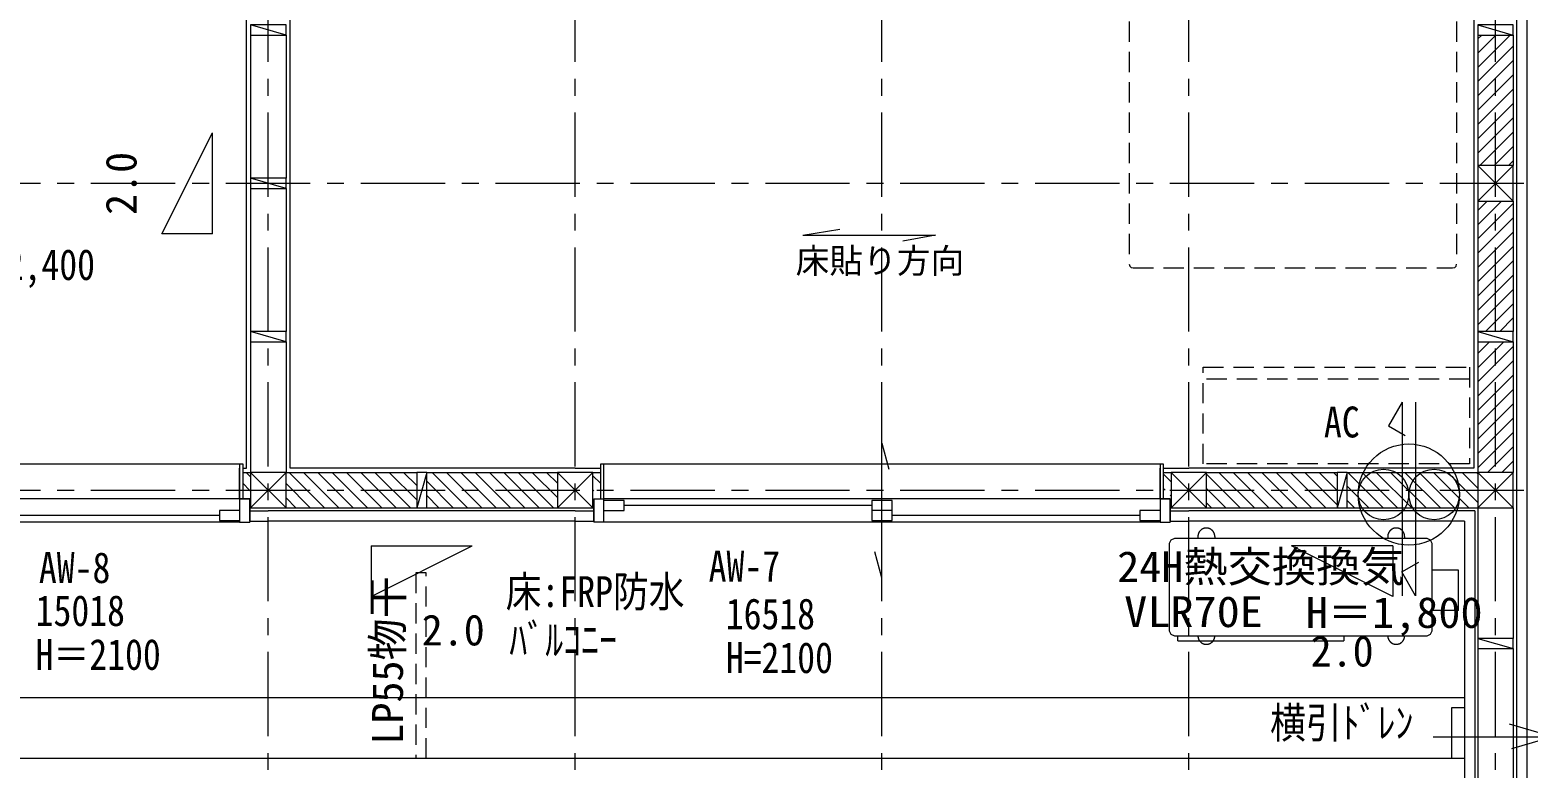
# Model space of a CAD drawing. Units: millimetres at full size, sheet at 1:50. Extents: x -16792 to 54909, y -26252 to 25759.
# Drawn here: x 19584 to 24027, y -3646 to -1456 of the extents above; entities that cross this region are included whole.
import ezdxf
from ezdxf.enums import TextEntityAlignment as Align

# ---------------------------------------------------------------- set-up
doc = ezdxf.new("R2010")
doc.units = ezdxf.units.MM
doc.header["$LTSCALE"] = 50
doc.linetypes.add('CHAIN1', pattern=[8, 5, -1, 1, -1])
doc.linetypes.add('DASHED1', pattern=[1.8, 1.2, -0.6])
for name, color, linetype, lineweight in [('3-1_通り芯・通り番号', 7, 'Continuous', 13), ('3-2_柱(黄)', 4, 'Continuous', 5), ('3-3_仕上線(黄)', 3, 'Continuous', 20), ('3-4_下地・間柱(水色)', 4, 'Continuous', 5), ('3-5_サッシ・室内建具', 7, 'Continuous', 13), ('3-6_住宅設備・造作', 4, 'Continuous', 5), ('3-7_家具点線', 4, 'DASHED1', 5), ('3-8_ハッチング', 1, 'Continuous', 9), ('3-9_建築設備', 5, 'Continuous', 13), ('3-A_文字', 7, 'Continuous', 13), ('3-F_寸法・方位', 7, 'Continuous', 13), ('C-0', 6, 'Continuous', 13)]:
    doc.layers.add(name, color=color, linetype=linetype, lineweight=lineweight)
doc.styles.add('ＭＳ ゴシック', font='')
doc.styles.get('ＭＳ ゴシック').set_extended_font_data('MS Gothic')

msp = doc.modelspace()

# ---------------------------------------------------------------- linework, layer by layer
at = {"layer": '3-1_通り芯・通り番号', "color": 1, "linetype": 'CHAIN1', "lineweight": 9}
for p, q in [((20291.21, -5551.2), (20291.21, 6242.32)), ((21201.21, -5551.2), (21201.21, 6242.32)), ((22111.21, -5551.2), (22111.21, 6242.32)), ((23021.21, -5551.2), (23021.21, 6242.32)), ((23931.21, -5551.2), (23931.21, 6242.32)), ((14565.29, -1911.2), (25889.79, -1911.2)), ((14565.29, -2821.2), (25889.79, -2821.2))]:
    msp.add_line(p, q, dxfattribs=at)
at = {"layer": '3-2_柱(黄)'}
for p, q in [((23983.71, -1858.7), (23878.71, -1963.7)), ((23983.71, -1963.7), (23878.71, -1858.7)), ((20238.71, -2768.7), (20343.71, -2873.7)), ((20343.71, -2768.7), (20238.71, -2873.7)), ((21253.71, -2873.7), (21148.71, -2768.7)), ((21148.71, -2873.7), (21253.71, -2768.7)), ((23073.71, -2873.7), (22968.71, -2768.7)), ((22968.71, -2873.7), (23073.71, -2768.7)), ((23878.71, -2768.7), (23983.71, -2873.7)), ((23983.71, -2768.7), (23878.71, -2873.7))]:
    msp.add_line(p, q, dxfattribs=at)
at = {"layer": '3-2_柱(黄)', "color": 3, "lineweight": 20}
for points in [[(23983.71, -1858.7), (23878.71, -1858.7), (23878.71, -1963.7), (23983.71, -1963.7)], [(20238.71, -2768.7), (20238.71, -2873.7), (20343.71, -2873.7), (20343.71, -2768.7)], [(21253.71, -2873.7), (21253.71, -2768.7), (21148.71, -2768.7), (21148.71, -2873.7)], [(23073.71, -2873.7), (23073.71, -2768.7), (22968.71, -2768.7), (22968.71, -2873.7)], [(23878.71, -2768.7), (23878.71, -2873.7), (23983.71, -2873.7), (23983.71, -2768.7)]]:
    msp.add_lwpolyline(points, close=True, dxfattribs=at)
at = {"layer": '3-3_仕上線(黄)'}
for p, q in [((20226.21, -2756.2), (20226.21, -1001.2)), ((20356.21, -2756.2), (20356.21, -1001.2)), ((23866.21, -1001.2), (23866.21, -1911.2)), ((24023.71, -1001.2), (24023.71, -1911.2)), ((23866.21, -1911.2), (23866.21, -2756.2)), ((24023.71, -1911.2), (24023.71, -2821.2)), ((20216.21, -2756.2), (20226.21, -2756.2)), ((21201.21, -2756.2), (20356.21, -2756.2)), ((21201.21, -2756.2), (21276.21, -2756.2)), ((22946.21, -2756.2), (23021.21, -2756.2)), ((23866.21, -2756.2), (23021.21, -2756.2)), ((24023.71, -2821.2), (24023.71, -3731.2)), ((20236.21, -2913.7), (20291.21, -2913.7)), ((21201.21, -2913.7), (20291.21, -2913.7)), ((21201.21, -2913.7), (21256.21, -2913.7)), ((22966.21, -2913.7), (23021.21, -2913.7)), ((23838.71, -2913.7), (23021.21, -2913.7)), ((23838.71, -2913.7), (23838.71, -3731.2)), ((18563.71, -3616.2), (23838.71, -3616.2))]:
    msp.add_line(p, q, dxfattribs=at)
at = {"layer": '3-4_下地・間柱(水色)'}
for p, q in [((23992.71, -1001.2), (23992.71, -1911.2)), ((20343.71, -1471.2), (20238.71, -1441.2)), ((23878.71, -1441.2), (23983.71, -1471.2)), ((20238.71, -1471.2), (20238.71, -1896.2)), ((20343.71, -1471.2), (20343.71, -1896.2)), ((23878.71, -1471.2), (23878.71, -1858.7)), ((23983.71, -1471.2), (23983.71, -1858.7)), ((20343.71, -1926.2), (20238.71, -1896.2)), ((20238.71, -1926.2), (20238.71, -2351.2)), ((20343.71, -1926.2), (20343.71, -2351.2)), ((23992.71, -1911.2), (23992.71, -2821.2)), ((23878.71, -1963.7), (23878.71, -2351.2)), ((23983.71, -1963.7), (23983.71, -2351.2)), ((20343.71, -2381.2), (20238.71, -2351.2)), ((23878.71, -2351.2), (23983.71, -2381.2)), ((20238.71, -2381.2), (20238.71, -2768.7)), ((20343.71, -2381.2), (20343.71, -2768.7)), ((23878.71, -2381.2), (23878.71, -2768.7)), ((23983.71, -2381.2), (23983.71, -2768.7)), ((20216.21, -2768.7), (20238.71, -2768.7)), ((20343.71, -2768.7), (20731.21, -2768.7)), ((20761.21, -2768.7), (20731.21, -2873.7)), ((20761.21, -2768.7), (21148.71, -2768.7)), ((21253.71, -2768.7), (21276.21, -2768.7)), ((22946.21, -2768.7), (22968.71, -2768.7)), ((23073.71, -2768.7), (23461.21, -2768.7)), ((23491.21, -2768.7), (23461.21, -2873.7)), ((23491.21, -2768.7), (23878.71, -2768.7)), ((23992.71, -2821.2), (23992.71, -3731.2)), ((20236.21, -2873.7), (20238.71, -2873.7)), ((20236.21, -2882.7), (20291.21, -2882.7)), ((21201.21, -2882.7), (20291.21, -2882.7)), ((20343.71, -2873.7), (20731.21, -2873.7)), ((20761.21, -2873.7), (21148.71, -2873.7)), ((21201.21, -2882.7), (21256.21, -2882.7)), ((21253.71, -2873.7), (21256.21, -2873.7)), ((22966.21, -2873.7), (22968.71, -2873.7)), ((22966.21, -2882.7), (23021.21, -2882.7)), ((23869.71, -2882.7), (23021.21, -2882.7)), ((23073.71, -2873.7), (23461.21, -2873.7)), ((23491.21, -2873.7), (23878.71, -2873.7)), ((23869.71, -2882.7), (23869.71, -3731.2)), ((23878.71, -2873.7), (23878.71, -3261.2)), ((23983.71, -2873.7), (23983.71, -3261.2)), ((23878.71, -3261.2), (23983.71, -3291.2)), ((23878.71, -3291.2), (23878.71, -3678.7)), ((23983.71, -3291.2), (23983.71, -3678.7))]:
    msp.add_line(p, q, dxfattribs=at)
for points in [[(20238.71, -1471.2), (20343.71, -1471.2), (20343.71, -1441.2), (20238.71, -1441.2)], [(23983.71, -1441.2), (23878.71, -1441.2), (23878.71, -1471.2), (23983.71, -1471.2)], [(20238.71, -1926.2), (20343.71, -1926.2), (20343.71, -1896.2), (20238.71, -1896.2)], [(20238.71, -2381.2), (20343.71, -2381.2), (20343.71, -2351.2), (20238.71, -2351.2)], [(23983.71, -2351.2), (23878.71, -2351.2), (23878.71, -2381.2), (23983.71, -2381.2)], [(20761.21, -2873.7), (20761.21, -2768.7), (20731.21, -2768.7), (20731.21, -2873.7)], [(23491.21, -2873.7), (23491.21, -2768.7), (23461.21, -2768.7), (23461.21, -2873.7)], [(23983.71, -3261.2), (23878.71, -3261.2), (23878.71, -3291.2), (23983.71, -3291.2)]]:
    msp.add_lwpolyline(points, close=True, dxfattribs=at)
at = {"layer": '3-5_サッシ・室内建具'}
for p, q in [((22111.21, -3081.7), (22111.21, -2681.7)), ((22111.21, -2681.7), (22131.92, -2758.97)), ((20216.21, -2744.2), (18696.21, -2744.2)), ((20206.21, -2744.2), (20206.21, -2916.7)), ((22946.21, -2744.2), (21276.21, -2744.2)), ((21286.21, -2744.2), (21276.21, -2744.2)), ((21276.21, -2744.2), (21276.21, -2846.7)), ((21286.21, -2916.7), (21286.21, -2744.2)), ((22936.21, -2744.2), (22936.21, -2916.7)), ((20206.21, -2846.7), (20206.21, -2756.2)), ((21286.21, -2846.7), (21286.21, -2756.2)), ((22936.21, -2846.7), (22936.21, -2756.2)), ((20206.21, -2846.7), (18706.21, -2846.7)), ((20206.21, -2881.7), (20146.21, -2881.7)), ((20206.21, -2846.7), (20236.21, -2846.7)), ((20236.21, -2846.7), (20236.21, -2916.7)), ((21256.21, -2846.7), (21286.21, -2846.7)), ((21256.21, -2913.7), (21256.21, -2846.7)), ((21256.21, -2846.7), (21286.21, -2846.7)), ((21256.21, -2846.7), (21256.21, -2916.7)), ((22936.21, -2846.7), (21286.21, -2846.7)), ((21346.21, -2851.7), (21286.21, -2851.7)), ((21286.21, -2881.7), (21346.21, -2881.7)), ((21346.21, -2881.7), (21346.21, -2851.7)), ((22081.21, -2866.7), (21346.21, -2866.7)), ((22081.21, -2851.7), (22081.21, -2911.7)), ((22141.21, -2851.7), (22081.21, -2851.7)), ((22141.21, -2881.7), (22081.21, -2881.7)), ((22141.21, -2911.7), (22141.21, -2851.7)), ((22936.21, -2881.7), (22876.21, -2881.7)), ((22936.21, -2846.7), (22966.21, -2846.7)), ((22966.21, -2846.7), (22966.21, -2916.7)), ((20206.21, -2916.7), (18706.21, -2916.7)), ((20146.21, -2896.7), (19486.21, -2896.7)), ((20206.21, -2916.7), (20236.21, -2916.7)), ((20236.21, -2913.7), (20236.21, -2904.7)), ((21256.21, -2913.7), (21256.21, -2904.7)), ((21286.21, -2916.7), (21256.21, -2916.7)), ((22936.21, -2916.7), (21286.21, -2916.7)), ((22081.21, -2911.7), (22141.21, -2911.7)), ((22876.21, -2896.7), (22141.21, -2896.7)), ((22936.21, -2916.7), (22966.21, -2916.7)), ((22966.21, -2913.7), (22966.21, -2904.7)), ((22111.21, -3081.7), (22090.5, -3004.42))]:
    msp.add_line(p, q, dxfattribs=at)
for points in [[(20216.21, -2846.7), (20216.21, -2744.2), (20206.21, -2744.2)], [(22946.21, -2846.7), (22946.21, -2744.2), (22936.21, -2744.2)], [(20146.21, -2881.7), (20146.21, -2911.7), (20206.21, -2911.7)], [(20236.21, -2913.7), (20236.21, -2846.7), (20206.21, -2846.7)], [(22876.21, -2881.7), (22876.21, -2911.7), (22936.21, -2911.7)], [(22966.21, -2913.7), (22966.21, -2846.7), (22936.21, -2846.7)]]:
    msp.add_lwpolyline(points, dxfattribs=at)
at = {"layer": '3-6_住宅設備・造作', "linetype": 'DASHED1'}
for p, q in [((23063.71, -2456.7), (23853.71, -2456.7)), ((23063.71, -2743.7), (23063.71, -2456.7)), ((23853.71, -2456.7), (23853.71, -2743.7)), ((23853.71, -2491.7), (23063.71, -2491.7)), ((23853.71, -2743.7), (23063.71, -2743.7))]:
    msp.add_line(p, q, dxfattribs=at)
at = {"layer": '3-6_住宅設備・造作'}
for p, q in [((22968.31, -2969.69), (22963.31, -2979.69)), ((22978.31, -2964.69), (22968.31, -2969.69)), ((23728.31, -2964.69), (22978.31, -2964.69)), ((23048.32, -2957.97), (23048.31, -2958.69)), ((23048.35, -2957.25), (23048.32, -2957.97)), ((23048.32, -2957.97), (23048.32, -2964.69)), ((23048.4, -2956.53), (23048.35, -2957.25)), ((23048.48, -2955.82), (23048.4, -2956.53)), ((23048.57, -2955.1), (23048.48, -2955.82)), ((23048.68, -2954.39), (23048.57, -2955.1)), ((23048.82, -2953.68), (23048.68, -2954.39)), ((23048.97, -2952.98), (23048.82, -2953.68)), ((23049.15, -2952.28), (23048.97, -2952.98)), ((23049.34, -2951.59), (23049.15, -2952.28)), ((23049.56, -2950.9), (23049.34, -2951.59)), ((23049.79, -2950.22), (23049.56, -2950.9)), ((23050.04, -2949.54), (23049.79, -2950.22)), ((23050.32, -2948.88), (23050.04, -2949.54)), ((23050.61, -2948.22), (23050.32, -2948.88)), ((23050.92, -2947.57), (23050.61, -2948.22)), ((23051.25, -2946.93), (23050.92, -2947.57)), ((23051.6, -2946.3), (23051.25, -2946.93)), ((23051.97, -2945.68), (23051.6, -2946.3)), ((23052.35, -2945.07), (23051.97, -2945.68)), ((23052.75, -2944.47), (23052.35, -2945.07)), ((23053.17, -2943.88), (23052.75, -2944.47)), ((23053.6, -2943.31), (23053.17, -2943.88)), ((23054.06, -2942.75), (23053.6, -2943.31)), ((23054.52, -2942.2), (23054.06, -2942.75)), ((23055.01, -2941.66), (23054.52, -2942.2)), ((23055.51, -2941.14), (23055.01, -2941.66)), ((23056.02, -2940.64), (23055.51, -2941.14)), ((23056.55, -2940.15), (23056.02, -2940.64)), ((23057.09, -2939.67), (23056.55, -2940.15)), ((23057.64, -2939.21), (23057.09, -2939.67)), ((23058.21, -2938.77), (23057.64, -2939.21)), ((23058.79, -2938.34), (23058.21, -2938.77)), ((23059.38, -2937.93), (23058.79, -2938.34)), ((23059.99, -2937.54), (23059.38, -2937.93)), ((23060.6, -2937.16), (23059.99, -2937.54)), ((23061.23, -2936.81), (23060.6, -2937.16)), ((23061.86, -2936.47), (23061.23, -2936.81)), ((23062.51, -2936.15), (23061.86, -2936.47)), ((23063.16, -2935.85), (23062.51, -2936.15)), ((23063.83, -2935.56), (23063.16, -2935.85)), ((23064.5, -2935.3), (23063.83, -2935.56)), ((23065.17, -2935.05), (23064.5, -2935.3)), ((23065.86, -2934.83), (23065.17, -2935.05)), ((23066.55, -2934.63), (23065.86, -2934.83)), ((23067.25, -2934.44), (23066.55, -2934.63)), ((23067.95, -2934.28), (23067.25, -2934.44)), ((23068.65, -2934.13), (23067.95, -2934.28)), ((23069.36, -2934.01), (23068.65, -2934.13)), ((23070.08, -2933.9), (23069.36, -2934.01)), ((23070.79, -2933.82), (23070.08, -2933.9)), ((23071.51, -2933.76), (23070.79, -2933.82)), ((23072.23, -2933.72), (23071.51, -2933.76)), ((23072.95, -2933.7), (23072.23, -2933.72)), ((23073.67, -2933.7), (23072.95, -2933.7)), ((23074.39, -2933.72), (23073.67, -2933.7)), ((23075.11, -2933.76), (23074.39, -2933.72)), ((23075.83, -2933.82), (23075.11, -2933.76)), ((23076.54, -2933.9), (23075.83, -2933.82)), ((23077.26, -2934.01), (23076.54, -2933.9)), ((23077.97, -2934.13), (23077.26, -2934.01)), ((23078.67, -2934.28), (23077.97, -2934.13)), ((23079.37, -2934.44), (23078.67, -2934.28)), ((23080.07, -2934.63), (23079.37, -2934.44)), ((23080.76, -2934.83), (23080.07, -2934.63)), ((23081.45, -2935.05), (23080.76, -2934.83)), ((23082.12, -2935.3), (23081.45, -2935.05)), ((23082.79, -2935.56), (23082.12, -2935.3)), ((23083.46, -2935.85), (23082.79, -2935.56)), ((23084.11, -2936.15), (23083.46, -2935.85)), ((23084.76, -2936.47), (23084.11, -2936.15)), ((23085.39, -2936.81), (23084.76, -2936.47)), ((23086.02, -2937.16), (23085.39, -2936.81)), ((23086.63, -2937.54), (23086.02, -2937.16)), ((23087.24, -2937.93), (23086.63, -2937.54)), ((23087.83, -2938.34), (23087.24, -2937.93)), ((23088.41, -2938.77), (23087.83, -2938.34)), ((23088.98, -2939.21), (23088.41, -2938.77)), ((23089.53, -2939.67), (23088.98, -2939.21)), ((23090.07, -2940.15), (23089.53, -2939.67)), ((23090.6, -2940.64), (23090.07, -2940.15)), ((23091.11, -2941.14), (23090.6, -2940.64)), ((23091.61, -2941.66), (23091.11, -2941.14)), ((23092.1, -2942.2), (23091.61, -2941.66)), ((23092.56, -2942.75), (23092.1, -2942.2)), ((23093.01, -2943.31), (23092.56, -2942.75)), ((23093.45, -2943.88), (23093.01, -2943.31)), ((23093.87, -2944.47), (23093.45, -2943.88)), ((23094.27, -2945.07), (23093.87, -2944.47)), ((23094.65, -2945.68), (23094.27, -2945.07)), ((23095.02, -2946.3), (23094.65, -2945.68)), ((23095.37, -2946.93), (23095.02, -2946.3)), ((23095.7, -2947.57), (23095.37, -2946.93)), ((23096.01, -2948.22), (23095.7, -2947.57)), ((23096.3, -2948.88), (23096.01, -2948.22)), ((23096.58, -2949.54), (23096.3, -2948.88)), ((23096.83, -2950.22), (23096.58, -2949.54)), ((23097.06, -2950.9), (23096.83, -2950.22)), ((23097.28, -2951.59), (23097.06, -2950.9)), ((23097.47, -2952.28), (23097.28, -2951.59)), ((23097.65, -2952.98), (23097.47, -2952.28)), ((23097.8, -2953.68), (23097.65, -2952.98)), ((23097.94, -2954.39), (23097.8, -2953.68)), ((23098.05, -2955.1), (23097.94, -2954.39)), ((23098.14, -2955.82), (23098.05, -2955.1)), ((23098.22, -2956.53), (23098.14, -2955.82)), ((23098.27, -2957.25), (23098.22, -2956.53)), ((23098.3, -2957.97), (23098.27, -2957.25)), ((23098.31, -2958.69), (23098.3, -2957.97)), ((23098.31, -2958.69), (23098.31, -2964.69)), ((23611.32, -2957.97), (23611.31, -2958.69)), ((23611.35, -2957.25), (23611.32, -2957.97)), ((23611.32, -2957.97), (23611.32, -2964.69)), ((23611.4, -2956.53), (23611.35, -2957.25)), ((23611.48, -2955.82), (23611.4, -2956.53)), ((23611.57, -2955.1), (23611.48, -2955.82)), ((23611.68, -2954.39), (23611.57, -2955.1)), ((23611.82, -2953.68), (23611.68, -2954.39)), ((23611.97, -2952.98), (23611.82, -2953.68)), ((23612.15, -2952.28), (23611.97, -2952.98)), ((23612.34, -2951.59), (23612.15, -2952.28)), ((23612.56, -2950.9), (23612.34, -2951.59)), ((23612.79, -2950.22), (23612.56, -2950.9)), ((23613.04, -2949.54), (23612.79, -2950.22)), ((23613.32, -2948.88), (23613.04, -2949.54)), ((23613.61, -2948.22), (23613.32, -2948.88)), ((23613.92, -2947.57), (23613.61, -2948.22)), ((23614.25, -2946.93), (23613.92, -2947.57)), ((23614.6, -2946.3), (23614.25, -2946.93)), ((23614.97, -2945.68), (23614.6, -2946.3)), ((23615.35, -2945.07), (23614.97, -2945.68)), ((23615.75, -2944.47), (23615.35, -2945.07)), ((23616.17, -2943.88), (23615.75, -2944.47)), ((23616.6, -2943.31), (23616.17, -2943.88)), ((23617.06, -2942.75), (23616.6, -2943.31)), ((23617.52, -2942.2), (23617.06, -2942.75)), ((23618.01, -2941.66), (23617.52, -2942.2)), ((23618.51, -2941.14), (23618.01, -2941.66)), ((23619.02, -2940.64), (23618.51, -2941.14)), ((23619.55, -2940.15), (23619.02, -2940.64)), ((23620.09, -2939.67), (23619.55, -2940.15)), ((23620.64, -2939.21), (23620.09, -2939.67)), ((23621.21, -2938.77), (23620.64, -2939.21)), ((23621.79, -2938.34), (23621.21, -2938.77)), ((23622.38, -2937.93), (23621.79, -2938.34)), ((23622.99, -2937.54), (23622.38, -2937.93)), ((23623.6, -2937.16), (23622.99, -2937.54)), ((23624.23, -2936.81), (23623.6, -2937.16)), ((23624.86, -2936.47), (23624.23, -2936.81)), ((23625.51, -2936.15), (23624.86, -2936.47)), ((23626.16, -2935.85), (23625.51, -2936.15)), ((23626.83, -2935.56), (23626.16, -2935.85)), ((23627.5, -2935.3), (23626.83, -2935.56)), ((23628.17, -2935.05), (23627.5, -2935.3)), ((23628.86, -2934.83), (23628.17, -2935.05)), ((23629.55, -2934.63), (23628.86, -2934.83)), ((23630.25, -2934.44), (23629.55, -2934.63)), ((23630.95, -2934.28), (23630.25, -2934.44)), ((23631.65, -2934.13), (23630.95, -2934.28)), ((23632.36, -2934.01), (23631.65, -2934.13)), ((23633.08, -2933.9), (23632.36, -2934.01)), ((23633.79, -2933.82), (23633.08, -2933.9)), ((23634.51, -2933.76), (23633.79, -2933.82)), ((23635.23, -2933.72), (23634.51, -2933.76)), ((23635.95, -2933.7), (23635.23, -2933.72)), ((23636.67, -2933.7), (23635.95, -2933.7)), ((23637.39, -2933.72), (23636.67, -2933.7)), ((23638.11, -2933.76), (23637.39, -2933.72)), ((23638.83, -2933.82), (23638.11, -2933.76)), ((23639.54, -2933.9), (23638.83, -2933.82)), ((23640.26, -2934.01), (23639.54, -2933.9)), ((23640.97, -2934.13), (23640.26, -2934.01)), ((23641.67, -2934.28), (23640.97, -2934.13)), ((23642.37, -2934.44), (23641.67, -2934.28)), ((23643.07, -2934.63), (23642.37, -2934.44)), ((23643.76, -2934.83), (23643.07, -2934.63)), ((23644.45, -2935.05), (23643.76, -2934.83)), ((23645.12, -2935.3), (23644.45, -2935.05)), ((23645.79, -2935.56), (23645.12, -2935.3)), ((23646.46, -2935.85), (23645.79, -2935.56)), ((23647.11, -2936.15), (23646.46, -2935.85)), ((23647.76, -2936.47), (23647.11, -2936.15)), ((23648.39, -2936.81), (23647.76, -2936.47)), ((23649.02, -2937.16), (23648.39, -2936.81)), ((23649.63, -2937.54), (23649.02, -2937.16)), ((23650.24, -2937.93), (23649.63, -2937.54)), ((23650.83, -2938.34), (23650.24, -2937.93)), ((23651.41, -2938.77), (23650.83, -2938.34)), ((23651.98, -2939.21), (23651.41, -2938.77)), ((23652.53, -2939.67), (23651.98, -2939.21)), ((23653.07, -2940.15), (23652.53, -2939.67)), ((23653.6, -2940.64), (23653.07, -2940.15)), ((23654.11, -2941.14), (23653.6, -2940.64)), ((23654.61, -2941.66), (23654.11, -2941.14)), ((23655.1, -2942.2), (23654.61, -2941.66)), ((23655.56, -2942.75), (23655.1, -2942.2)), ((23656.01, -2943.31), (23655.56, -2942.75)), ((23656.45, -2943.88), (23656.01, -2943.31)), ((23656.87, -2944.47), (23656.45, -2943.88)), ((23657.27, -2945.07), (23656.87, -2944.47)), ((23657.65, -2945.68), (23657.27, -2945.07)), ((23658.02, -2946.3), (23657.65, -2945.68)), ((23658.37, -2946.93), (23658.02, -2946.3)), ((23658.7, -2947.57), (23658.37, -2946.93)), ((23659.01, -2948.22), (23658.7, -2947.57)), ((23659.3, -2948.88), (23659.01, -2948.22)), ((23659.58, -2949.54), (23659.3, -2948.88)), ((23659.83, -2950.22), (23659.58, -2949.54)), ((23660.06, -2950.9), (23659.83, -2950.22)), ((23660.28, -2951.59), (23660.06, -2950.9)), ((23660.47, -2952.28), (23660.28, -2951.59)), ((23660.65, -2952.98), (23660.47, -2952.28)), ((23660.8, -2953.68), (23660.65, -2952.98)), ((23660.94, -2954.39), (23660.8, -2953.68)), ((23661.05, -2955.1), (23660.94, -2954.39)), ((23661.14, -2955.82), (23661.05, -2955.1)), ((23661.22, -2956.53), (23661.14, -2955.82)), ((23661.27, -2957.25), (23661.22, -2956.53)), ((23661.3, -2957.97), (23661.27, -2957.25)), ((23661.31, -2958.69), (23661.3, -2957.97)), ((23661.31, -2958.69), (23661.31, -2964.69)), ((23738.31, -2969.69), (23728.31, -2964.69)), ((23743.31, -2979.69), (23738.31, -2969.69)), ((22963.31, -2979.69), (22963.31, -3238.69)), ((23743.31, -3238.69), (23743.31, -2979.69)), ((23821.31, -3058.69), (23743.31, -3058.69)), ((23821.31, -3178.69), (23821.31, -3058.69)), ((23821.31, -3178.69), (23743.31, -3178.69)), ((22963.31, -3238.69), (22968.31, -3248.69)), ((23738.31, -3248.69), (23743.31, -3238.69)), ((22968.31, -3248.69), (22978.31, -3253.69)), ((22978.31, -3253.69), (23728.31, -3253.69)), ((22988.31, -3268.69), (22988.31, -3253.69)), ((22988.31, -3268.69), (23481.31, -3268.69)), ((23048.31, -3253.69), (23048.32, -3254.41)), ((23048.32, -3254.41), (23048.35, -3255.13)), ((23048.35, -3255.13), (23048.4, -3255.85)), ((23048.4, -3255.85), (23048.48, -3256.57)), ((23048.48, -3256.57), (23048.57, -3257.28)), ((23048.57, -3257.28), (23048.68, -3258)), ((23048.68, -3258), (23048.82, -3258.7)), ((23048.82, -3258.7), (23048.97, -3259.41)), ((23048.97, -3259.41), (23049.15, -3260.11)), ((23049.15, -3260.11), (23049.34, -3260.8)), ((23049.34, -3260.8), (23049.56, -3261.49)), ((23049.56, -3261.49), (23049.79, -3262.17)), ((23049.79, -3262.17), (23050.04, -3262.84)), ((23050.04, -3262.84), (23050.32, -3263.51)), ((23050.32, -3263.51), (23050.61, -3264.17)), ((23050.61, -3264.17), (23050.92, -3264.82)), ((23050.92, -3264.82), (23051.25, -3265.46)), ((23051.25, -3265.46), (23051.6, -3266.09)), ((23051.6, -3266.09), (23051.97, -3266.71)), ((23051.97, -3266.71), (23052.35, -3267.32)), ((23052.35, -3267.32), (23052.75, -3267.92)), ((23052.75, -3267.92), (23053.17, -3268.5)), ((23053.17, -3268.5), (23053.6, -3269.08)), ((23053.6, -3269.08), (23054.06, -3269.64)), ((23054.06, -3269.64), (23054.52, -3270.19)), ((23054.52, -3270.19), (23055.01, -3270.72)), ((23055.01, -3270.72), (23055.51, -3271.24)), ((23055.51, -3271.24), (23056.02, -3271.75)), ((23056.02, -3271.75), (23056.55, -3272.24)), ((23056.55, -3272.24), (23057.09, -3272.72)), ((23057.09, -3272.72), (23057.64, -3273.18)), ((23057.64, -3273.18), (23058.21, -3273.62)), ((23058.21, -3273.62), (23058.79, -3274.05)), ((23058.79, -3274.05), (23059.38, -3274.46)), ((23059.38, -3274.46), (23059.99, -3274.85)), ((23059.99, -3274.85), (23060.6, -3275.22)), ((23060.6, -3275.22), (23061.23, -3275.58)), ((23061.23, -3275.58), (23061.86, -3275.92)), ((23061.86, -3275.92), (23062.51, -3276.24)), ((23062.51, -3276.24), (23063.16, -3276.54)), ((23063.16, -3276.54), (23063.83, -3276.83)), ((23063.83, -3276.83), (23064.5, -3277.09)), ((23064.5, -3277.09), (23065.17, -3277.33)), ((23065.17, -3277.33), (23065.86, -3277.56)), ((23065.86, -3277.56), (23066.55, -3277.76)), ((23066.55, -3277.76), (23067.25, -3277.95)), ((23067.25, -3277.95), (23067.95, -3278.11)), ((23067.95, -3278.11), (23068.65, -3278.26)), ((23068.65, -3278.26), (23069.36, -3278.38)), ((23069.36, -3278.38), (23070.08, -3278.48)), ((23070.08, -3278.48), (23070.79, -3278.57)), ((23070.79, -3278.57), (23071.51, -3278.63)), ((23071.51, -3278.63), (23072.23, -3278.67)), ((23072.23, -3278.67), (23072.95, -3278.69)), ((23072.95, -3278.69), (23073.67, -3278.69)), ((23073.67, -3278.69), (23074.39, -3278.67)), ((23074.39, -3278.67), (23075.11, -3278.63)), ((23075.11, -3278.63), (23075.83, -3278.57)), ((23075.83, -3278.57), (23076.54, -3278.48)), ((23076.54, -3278.48), (23077.26, -3278.38)), ((23077.26, -3278.38), (23077.97, -3278.26)), ((23077.97, -3278.26), (23078.67, -3278.11)), ((23078.67, -3278.11), (23079.37, -3277.95)), ((23079.37, -3277.95), (23080.07, -3277.76)), ((23080.07, -3277.76), (23080.76, -3277.56)), ((23080.76, -3277.56), (23081.45, -3277.33)), ((23081.45, -3277.33), (23082.12, -3277.09)), ((23082.12, -3277.09), (23082.79, -3276.83)), ((23082.79, -3276.83), (23083.46, -3276.54)), ((23083.46, -3276.54), (23084.11, -3276.24)), ((23084.11, -3276.24), (23084.76, -3275.92)), ((23084.76, -3275.92), (23085.39, -3275.58)), ((23085.39, -3275.58), (23086.02, -3275.22)), ((23086.02, -3275.22), (23086.63, -3274.85)), ((23086.63, -3274.85), (23087.24, -3274.46)), ((23087.24, -3274.46), (23087.83, -3274.05)), ((23087.83, -3274.05), (23088.41, -3273.62)), ((23088.41, -3273.62), (23088.98, -3273.18)), ((23088.98, -3273.18), (23089.53, -3272.72)), ((23089.53, -3272.72), (23090.07, -3272.24)), ((23090.07, -3272.24), (23090.6, -3271.75)), ((23090.6, -3271.75), (23091.11, -3271.24)), ((23091.11, -3271.24), (23091.61, -3270.72)), ((23091.61, -3270.72), (23092.1, -3270.19)), ((23092.1, -3270.19), (23092.56, -3269.64)), ((23092.56, -3269.64), (23093.01, -3269.08)), ((23093.01, -3269.08), (23093.45, -3268.5)), ((23093.45, -3268.5), (23093.87, -3267.92)), ((23093.87, -3267.92), (23094.27, -3267.32)), ((23094.27, -3267.32), (23094.65, -3266.71)), ((23094.65, -3266.71), (23095.02, -3266.09)), ((23095.02, -3266.09), (23095.37, -3265.46)), ((23095.37, -3265.46), (23095.7, -3264.82)), ((23095.7, -3264.82), (23096.01, -3264.17)), ((23096.01, -3264.17), (23096.3, -3263.51)), ((23096.3, -3263.51), (23096.58, -3262.84)), ((23096.58, -3262.84), (23096.83, -3262.17)), ((23096.83, -3262.17), (23097.06, -3261.49)), ((23097.06, -3261.49), (23097.28, -3260.8)), ((23097.28, -3260.8), (23097.47, -3260.11)), ((23097.47, -3260.11), (23097.65, -3259.41)), ((23097.65, -3259.41), (23097.8, -3258.7)), ((23097.8, -3258.7), (23097.94, -3258)), ((23097.94, -3258), (23098.05, -3257.28)), ((23098.05, -3257.28), (23098.14, -3256.57)), ((23098.14, -3256.57), (23098.22, -3255.85)), ((23098.22, -3255.85), (23098.27, -3255.13)), ((23098.27, -3255.13), (23098.3, -3254.41)), ((23098.3, -3254.41), (23098.31, -3253.69)), ((23481.31, -3253.69), (23481.31, -3268.69)), ((23611.31, -3253.69), (23611.32, -3254.41)), ((23611.32, -3254.41), (23611.35, -3255.13)), ((23611.35, -3255.13), (23611.4, -3255.85)), ((23611.4, -3255.85), (23611.48, -3256.57)), ((23611.48, -3256.57), (23611.57, -3257.28)), ((23611.57, -3257.28), (23611.68, -3258)), ((23611.68, -3258), (23611.82, -3258.7)), ((23611.82, -3258.7), (23611.97, -3259.41)), ((23611.97, -3259.41), (23612.15, -3260.11)), ((23612.15, -3260.11), (23612.34, -3260.8)), ((23612.34, -3260.8), (23612.56, -3261.49)), ((23612.56, -3261.49), (23612.79, -3262.17)), ((23612.79, -3262.17), (23613.04, -3262.84)), ((23613.04, -3262.84), (23613.32, -3263.51)), ((23613.32, -3263.51), (23613.61, -3264.17)), ((23613.61, -3264.17), (23613.92, -3264.82)), ((23613.92, -3264.82), (23614.25, -3265.46)), ((23614.25, -3265.46), (23614.6, -3266.09)), ((23614.6, -3266.09), (23614.97, -3266.71)), ((23614.97, -3266.71), (23615.35, -3267.32)), ((23615.35, -3267.32), (23615.75, -3267.92)), ((23615.75, -3267.92), (23616.17, -3268.5)), ((23616.17, -3268.5), (23616.6, -3269.08)), ((23616.6, -3269.08), (23617.06, -3269.64)), ((23617.06, -3269.64), (23617.52, -3270.19)), ((23617.52, -3270.19), (23618.01, -3270.72)), ((23618.01, -3270.72), (23618.51, -3271.24)), ((23618.51, -3271.24), (23619.02, -3271.75)), ((23619.02, -3271.75), (23619.55, -3272.24)), ((23619.55, -3272.24), (23620.09, -3272.72)), ((23620.09, -3272.72), (23620.64, -3273.18)), ((23620.64, -3273.18), (23621.21, -3273.62)), ((23621.21, -3273.62), (23621.79, -3274.05)), ((23621.79, -3274.05), (23622.38, -3274.46)), ((23622.38, -3274.46), (23622.99, -3274.85)), ((23622.99, -3274.85), (23623.6, -3275.22)), ((23623.6, -3275.22), (23624.23, -3275.58)), ((23624.23, -3275.58), (23624.86, -3275.92)), ((23624.86, -3275.92), (23625.51, -3276.24)), ((23625.51, -3276.24), (23626.16, -3276.54)), ((23626.16, -3276.54), (23626.83, -3276.83)), ((23626.83, -3276.83), (23627.5, -3277.09)), ((23627.5, -3277.09), (23628.17, -3277.33)), ((23628.17, -3277.33), (23628.86, -3277.56)), ((23628.86, -3277.56), (23629.55, -3277.76)), ((23629.55, -3277.76), (23630.25, -3277.95)), ((23630.25, -3277.95), (23630.95, -3278.11)), ((23630.95, -3278.11), (23631.65, -3278.26)), ((23631.65, -3278.26), (23632.36, -3278.38)), ((23632.36, -3278.38), (23633.08, -3278.48)), ((23633.08, -3278.48), (23633.79, -3278.57)), ((23633.79, -3278.57), (23634.51, -3278.63)), ((23634.51, -3278.63), (23635.23, -3278.67)), ((23635.23, -3278.67), (23635.95, -3278.69)), ((23635.95, -3278.69), (23636.67, -3278.69)), ((23636.67, -3278.69), (23637.39, -3278.67)), ((23637.39, -3278.67), (23638.11, -3278.63)), ((23638.11, -3278.63), (23638.83, -3278.57)), ((23638.83, -3278.57), (23639.54, -3278.48)), ((23639.54, -3278.48), (23640.26, -3278.38)), ((23640.26, -3278.38), (23640.97, -3278.26)), ((23640.97, -3278.26), (23641.67, -3278.11)), ((23641.67, -3278.11), (23642.37, -3277.95)), ((23642.37, -3277.95), (23643.07, -3277.76)), ((23643.07, -3277.76), (23643.76, -3277.56)), ((23643.76, -3277.56), (23644.45, -3277.33)), ((23644.45, -3277.33), (23645.12, -3277.09)), ((23645.12, -3277.09), (23645.79, -3276.83)), ((23645.79, -3276.83), (23646.46, -3276.54)), ((23646.46, -3276.54), (23647.11, -3276.24)), ((23647.11, -3276.24), (23647.76, -3275.92)), ((23647.76, -3275.92), (23648.39, -3275.58)), ((23648.39, -3275.58), (23649.02, -3275.22)), ((23649.02, -3275.22), (23649.63, -3274.85)), ((23649.63, -3274.85), (23650.24, -3274.46)), ((23650.24, -3274.46), (23650.83, -3274.05)), ((23650.83, -3274.05), (23651.41, -3273.62)), ((23651.41, -3273.62), (23651.98, -3273.18)), ((23651.98, -3273.18), (23652.53, -3272.72)), ((23652.53, -3272.72), (23653.07, -3272.24)), ((23653.07, -3272.24), (23653.6, -3271.75)), ((23653.6, -3271.75), (23654.11, -3271.24)), ((23654.11, -3271.24), (23654.61, -3270.72)), ((23654.61, -3270.72), (23655.1, -3270.19)), ((23655.1, -3270.19), (23655.56, -3269.64)), ((23655.56, -3269.64), (23656.01, -3269.08)), ((23656.01, -3269.08), (23656.45, -3268.5)), ((23656.45, -3268.5), (23656.87, -3267.92)), ((23656.87, -3267.92), (23657.27, -3267.32)), ((23657.27, -3267.32), (23657.65, -3266.71)), ((23657.65, -3266.71), (23658.02, -3266.09)), ((23658.02, -3266.09), (23658.37, -3265.46)), ((23658.37, -3265.46), (23658.7, -3264.82)), ((23658.7, -3264.82), (23659.01, -3264.17)), ((23659.01, -3264.17), (23659.3, -3263.51)), ((23659.3, -3263.51), (23659.58, -3262.84)), ((23659.58, -3262.84), (23659.83, -3262.17)), ((23659.83, -3262.17), (23660.06, -3261.49)), ((23660.06, -3261.49), (23660.28, -3260.8)), ((23660.28, -3260.8), (23660.47, -3260.11)), ((23660.47, -3260.11), (23660.65, -3259.41)), ((23660.65, -3259.41), (23660.8, -3258.7)), ((23660.8, -3258.7), (23660.94, -3258)), ((23660.94, -3258), (23661.05, -3257.28)), ((23661.05, -3257.28), (23661.14, -3256.57)), ((23661.14, -3256.57), (23661.22, -3255.85)), ((23661.22, -3255.85), (23661.27, -3255.13)), ((23661.27, -3255.13), (23661.3, -3254.41)), ((23661.3, -3254.41), (23661.31, -3253.69)), ((23728.31, -3253.69), (23738.31, -3248.69)), ((18563.71, -3436.2), (23838.71, -3436.2))]:
    msp.add_line(p, q, dxfattribs=at)
at = {"layer": '3-6_住宅設備・造作', "linetype": 'DASHED1'}
msp.add_lwpolyline([(20729.07, -3616.98), (20759.07, -3616.98), (20759.07, -3066.98), (20729.07, -3066.98)], close=True, dxfattribs=at)
at = {"layer": '3-7_家具点線'}
for p, q in [((22844.83, -1071.04), (22844.83, -2150.71)), ((23814.96, -1071.04), (23814.96, -2150.71)), ((22844.83, -2150.71), (22846.11, -2157)), ((22856.34, -2162.04), (23803.45, -2162.04)), ((23803.45, -2162.04), (23809.85, -2160.78)), ((23809.85, -2160.78), (23813.68, -2157)), ((23813.68, -2157), (23814.96, -2150.71))]:
    msp.add_line(p, q, dxfattribs=at)
msp.add_lwpolyline([(22846.11, -2157), (22849.95, -2160.78), (22856.34, -2162.04)], dxfattribs=at)
at = {"layer": '3-8_ハッチング'}
for p, q in [((23878.71, -1471.2), (23878.71, -1858.7)), ((23974.66, -1471.2), (23878.71, -1567.15)), ((23932.24, -1471.2), (23878.71, -1524.72)), ((23889.81, -1471.2), (23878.71, -1482.3)), ((23983.71, -1504.58), (23878.71, -1609.58)), ((23983.71, -1547), (23878.71, -1652)), ((23983.71, -1589.43), (23878.71, -1694.43)), ((23983.71, -1631.86), (23878.71, -1736.86)), ((23983.71, -1674.28), (23878.71, -1779.28)), ((23983.71, -1716.71), (23878.71, -1821.71)), ((23983.71, -1759.14), (23884.15, -1858.7)), ((23983.71, -1801.56), (23926.57, -1858.7)), ((23983.71, -1843.99), (23969, -1858.7)), ((23878.71, -1963.7), (23878.71, -2351.2)), ((23948.85, -1963.7), (23878.71, -2033.84)), ((23906.43, -1963.7), (23878.71, -1991.42)), ((23983.71, -1971.27), (23878.71, -2076.27)), ((23983.71, -2013.69), (23878.71, -2118.69)), ((23983.71, -2056.12), (23878.71, -2161.12)), ((23983.71, -2098.55), (23878.71, -2203.55)), ((23983.71, -2140.97), (23878.71, -2245.97)), ((23983.71, -2183.4), (23878.71, -2288.4)), ((23983.71, -2225.83), (23878.71, -2330.83)), ((23983.71, -2268.25), (23900.76, -2351.2)), ((23983.71, -2310.68), (23943.19, -2351.2)), ((23878.71, -2381.2), (23878.71, -2768.7)), ((23955.62, -2381.2), (23878.71, -2458.11)), ((23913.19, -2381.2), (23878.71, -2415.68)), ((23983.71, -2395.53), (23878.71, -2500.53)), ((23983.71, -2437.96), (23878.71, -2542.96)), ((23983.71, -2480.38), (23878.71, -2585.38)), ((23983.71, -2522.81), (23878.71, -2627.81)), ((23983.71, -2565.24), (23878.71, -2670.24)), ((23983.71, -2607.66), (23878.71, -2712.66)), ((23983.71, -2650.09), (23878.71, -2755.09)), ((23983.71, -2692.52), (23907.53, -2768.7)), ((23983.71, -2734.94), (23949.95, -2768.7)), ((20216.21, -2768.7), (20238.71, -2768.7)), ((20238.71, -2781.71), (20225.7, -2768.7)), ((20343.71, -2768.7), (20731.21, -2768.7)), ((20457.98, -2873.7), (20352.98, -2768.7)), ((20500.41, -2873.7), (20395.41, -2768.7)), ((20542.84, -2873.7), (20437.84, -2768.7)), ((20585.26, -2873.7), (20480.26, -2768.7)), ((20627.69, -2873.7), (20522.69, -2768.7)), ((20670.11, -2873.7), (20565.11, -2768.7)), ((20712.54, -2873.7), (20607.54, -2768.7)), ((20731.21, -2849.94), (20649.97, -2768.7)), ((20692.39, -2768.7), (20731.21, -2807.51)), ((20761.21, -2768.7), (21148.71, -2768.7)), ((20839.82, -2873.7), (20761.21, -2795.09)), ((20882.25, -2873.7), (20777.25, -2768.7)), ((20924.67, -2873.7), (20819.67, -2768.7)), ((20967.1, -2873.7), (20862.1, -2768.7)), ((21009.53, -2873.7), (20904.53, -2768.7)), ((21051.95, -2873.7), (20946.95, -2768.7)), ((21094.38, -2873.7), (20989.38, -2768.7)), ((21136.8, -2873.7), (21031.8, -2768.7)), ((21148.71, -2843.18), (21074.23, -2768.7)), ((21148.71, -2800.75), (21116.66, -2768.7)), ((21253.71, -2768.7), (21276.21, -2768.7)), ((21276.21, -2800.97), (21253.71, -2778.47)), ((22946.21, -2768.7), (22968.71, -2768.7)), ((22968.71, -2796.42), (22946.21, -2773.92)), ((23073.71, -2768.7), (23461.21, -2768.7)), ((23173.27, -2873.7), (23073.71, -2774.14)), ((23215.7, -2873.7), (23110.7, -2768.7)), ((23258.13, -2873.7), (23153.13, -2768.7)), ((23300.55, -2873.7), (23195.55, -2768.7)), ((23342.98, -2873.7), (23237.98, -2768.7)), ((23385.4, -2873.7), (23280.4, -2768.7)), ((23427.83, -2873.7), (23322.83, -2768.7)), ((23461.21, -2864.65), (23365.26, -2768.7)), ((23407.68, -2768.7), (23461.21, -2822.22)), ((23450.11, -2768.7), (23461.21, -2779.8)), ((23491.21, -2768.7), (23878.71, -2768.7)), ((23597.54, -2873.7), (23492.54, -2768.7)), ((23639.96, -2873.7), (23534.96, -2768.7)), ((23682.39, -2873.7), (23577.39, -2768.7)), ((23724.82, -2873.7), (23619.82, -2768.7)), ((23767.24, -2873.7), (23662.24, -2768.7)), ((23809.67, -2873.7), (23704.67, -2768.7)), ((23852.09, -2873.7), (23747.09, -2768.7)), ((23878.71, -2857.89), (23789.52, -2768.7)), ((23878.71, -2815.46), (23831.95, -2768.7)), ((23878.71, -2773.03), (23874.37, -2768.7)), ((20216.21, -2801.63), (20235.78, -2821.2)), ((20236.21, -2821.63), (20238.71, -2824.13)), ((20415.56, -2873.7), (20343.71, -2801.85)), ((20761.21, -2837.51), (20797.39, -2873.7)), ((21256.21, -2823.4), (21253.71, -2820.9)), ((22946.21, -2816.34), (22951.07, -2821.2)), ((22966.21, -2836.34), (22968.71, -2838.84)), ((23130.85, -2873.7), (23073.71, -2816.56)), ((23491.21, -2809.8), (23555.11, -2873.7)), ((20238.71, -2866.56), (20236.21, -2864.06)), ((20373.13, -2873.7), (20343.71, -2844.28)), ((21256.21, -2865.82), (21253.71, -2863.32)), ((23088.42, -2873.7), (23073.71, -2858.99)), ((23491.21, -2852.22), (23512.68, -2873.7))]:
    msp.add_line(p, q, dxfattribs=at)
at = {"layer": '3-9_建築設備'}
for p, q in [((23653.82, -2560.21), (23653.82, -3134.43)), ((23693.82, -2560.21), (23693.82, -3134.43))]:
    msp.add_line(p, q, dxfattribs=at)
for points in [[(23653.82, -2560.21), (23613.27, -2630.44), (23663.22, -2659.27)], [(23693.82, -3134.43), (23653.27, -3064.2), (23703.22, -3035.36)]]:
    msp.add_lwpolyline(points, dxfattribs=at)
for centre, radius in [((23673.82, -2834.43), 150), ((23598.82, -2834.43), 75), ((23748.82, -2834.43), 75)]:
    msp.add_circle(centre, radius, dxfattribs=at)
at = {"layer": '3-A_文字'}
for p, q in [((21876.02, -2064.79), (21986.72, -2047.38)), ((21876.02, -2064.79), (22270.27, -2064.79)), ((22270.27, -2064.79), (22173.27, -2083.01))]:
    msp.add_line(p, q, dxfattribs=at)
at = {"layer": '3-F_寸法・方位'}
msp.add_line((24100.56, -3553.49), (23977.97, -3588.91), dxfattribs=at)
for points in [[(23839.96, -3466.7), (23800.36, -3466.7), (23800.36, -3618.64)], [(23746.39, -3553.49), (24100.56, -3553.49), (23972.52, -3515.35)]]:
    msp.add_lwpolyline(points, dxfattribs=at)
at = {"layer": 'C-0', "color": 4, "lineweight": 5}
for p, q in [((20125.35, -2061.2), (20125.35, -1761.2)), ((20596.21, -2987.06), (20896.21, -2987.06)), ((23626.21, -2987.06), (23326.21, -2987.06))]:
    msp.add_line(p, q, dxfattribs=at)
for points in [[(20125.35, -2061.2), (19975.35, -2061.2), (20125.35, -1761.2)], [(20596.21, -2987.06), (20596.21, -3137.06), (20896.21, -2987.06)], [(23626.21, -2987.06), (23626.21, -3137.06), (23326.21, -2987.06)]]:
    msp.add_lwpolyline(points, dxfattribs=at)

# ---------------------------------------------------------------- texts
at = {"layer": '3-9_建築設備', "color": 7, "style": 'ＭＳ ゴシック'}
for s, width, p in [('24H熱交換換気', 1.05, (22808.81, -3121.57)), ('VLR70E', 1.1, (22829.53, -3255.19)), ('H＝1,800', 1.05, (23368.44, -3257.53))]:
    msp.add_text(s, height=91.64, dxfattribs=dict(at, width=width)).set_placement(p, align=Align.BOTTOM_LEFT)
at = {"layer": '3-A_文字', "style": 'ＭＳ ゴシック', "width": 0.85}
for s, p in [('ch2,400', (19406.33, -2225.52)), ('AC', (23421.92, -2692.49)), ('AW-8', (19610.8, -3124.51)), ('AW-7', (21597.13, -3120.04)), ('15018', (19601.11, -3251.97)), ('16518', (21647.87, -3261.47)), ('ﾊﾞﾙｺﾆｰ', (21006.21, -3338.7)), ('H＝2100', (19601.11, -3381.97)), ('H=2100', (21647.87, -3391.47)), ('横引ﾄﾞﾚﾝ', (23262.26, -3584.69))]:
    msp.add_text(s, height=91.64, dxfattribs=at).set_placement(p, align=Align.BOTTOM_LEFT)
at = {"layer": '3-A_文字', "style": 'ＭＳ ゴシック'}
msp.add_text('床貼り方向', height=73.31, dxfattribs=at).set_placement((21855.19, -2199.62), align=Align.BOTTOM_LEFT)
msp.add_text('LP55物干', height=91.64, rotation=90, dxfattribs=at).set_placement((20718.04, -3576.2), align=Align.BOTTOM_LEFT)
at = {"layer": 'C-0', "color": 5, "style": 'ＭＳ ゴシック'}
msp.add_text('2.0', height=91.64, rotation=90, dxfattribs=at).set_placement((19927.85, -2004.95), align=Align.BOTTOM_LEFT)
at = {"layer": 'C-0', "color": 5, "style": 'ＭＳ ゴシック', "width": 0.85}
msp.add_text('床:FRP防水', height=91.64, dxfattribs=at).set_placement((20995.14, -3195.77), align=Align.BOTTOM_LEFT)
at = {"layer": 'C-0', "color": 5, "style": 'ＭＳ ゴシック'}
for p in [(20746.21, -3309.56), (23382.46, -3372.06)]:
    msp.add_text('2.0', height=91.64, dxfattribs=at).set_placement(p, align=Align.BOTTOM_LEFT)

doc.saveas('drawing.dxf')
